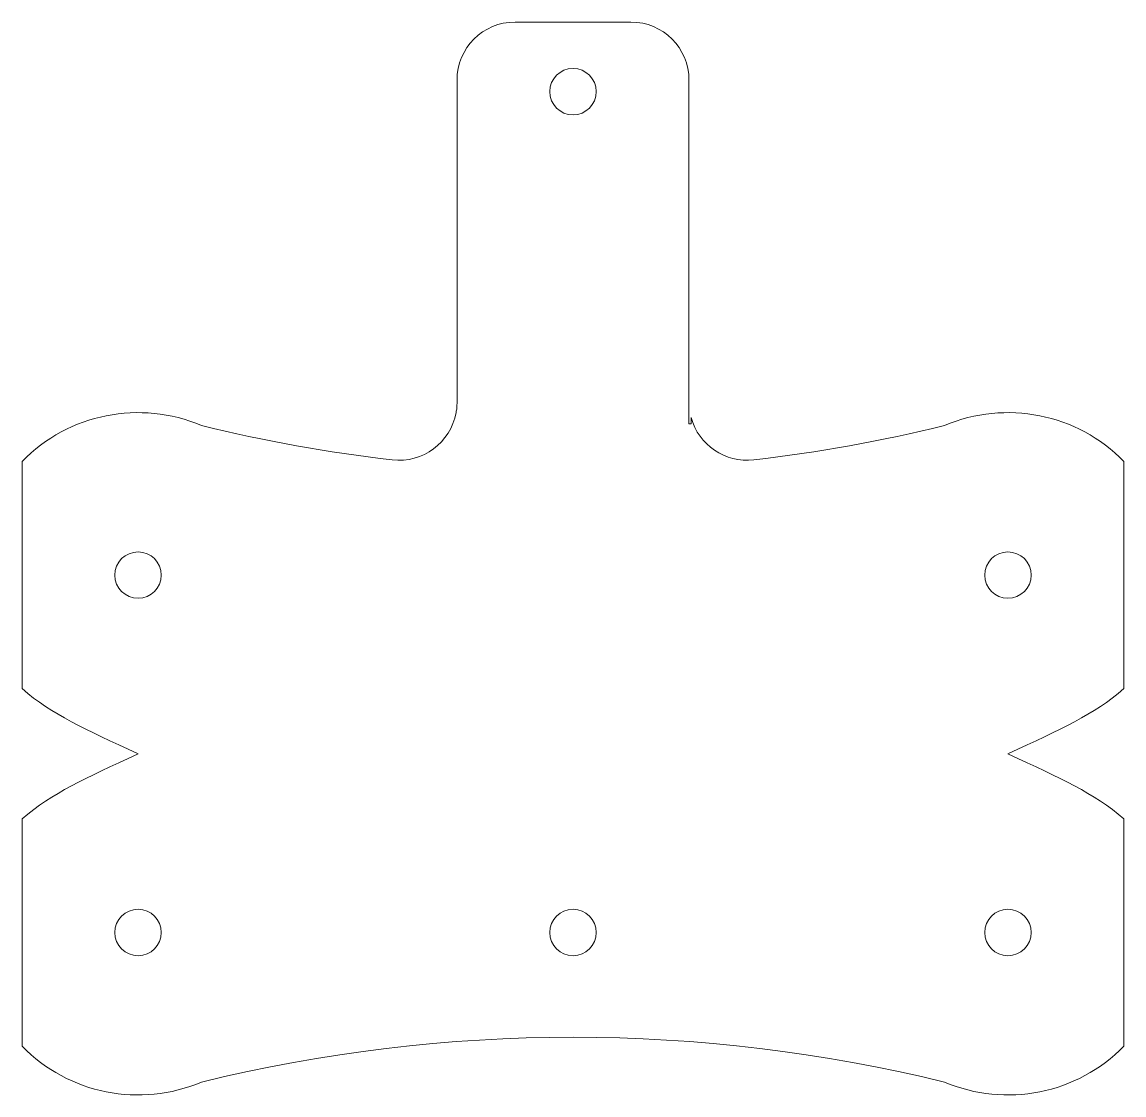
# Model space of a CAD drawing. Header units: millimetres. Extents: x -95 to 0, y -58.8 to 33.7.
import ezdxf

# ---------------------------------------------------------------- set-up
doc = ezdxf.new("R2010")
doc.units = ezdxf.units.MM

msp = doc.modelspace()

# ---------------------------------------------------------------- linework, layer by layer
at = {"color": 7, "linetype": 'Continuous', "lineweight": 15}
for p, q in [((-42.5, 33.666), (-52.5, 33.666)), ((-57.5, 28.666), (-57.5, 0.786)), ((-37.5, 0.854), (-37.5, 28.666)), ((-37.516, -0.975), (-37.516, 0.854)), ((-37.516, 0.854), (-37.5, 0.854)), ((-37.321, -0.427), (-37.321, -0.975)), ((-37.321, -0.975), (-37.516, -0.975)), ((-95, -23.791), (-95, -4.202)), ((0, -23.791), (0, -4.202)), ((-95, -35.019), (-95, -54.608)), ((0, -54.608), (0, -35.019))]:
    msp.add_line(p, q, dxfattribs=at)
for centre in [(-47.5, 27.666), (-85, -14), (-10, -14), (-85, -44.81), (-47.5, -44.81), (-10, -44.81)]:
    msp.add_circle(centre, 2, dxfattribs=at)
for centre, radius, start, end in [((-52.5, 28.666), 5, 90, 180), ((-42.5, 28.666), 5, 0, 90), ((-85, -14), 14, 66.96846, 135.58469), ((-62.5, 0.899), 5, 263.37264, 349.64534), ((-10, -14), 14, 44.41531, 113.03154), ((-32.5, 0.899), 5, 195.37439, 276.62736), ((-47.5, 130), 134.97, 256.27523, 263.37264), ((-47.5, 130), 134.97, 276.62736, 283.72477), ((-47.5, -188.81), 134.97, 76.27523, 103.72477), ((-85, -44.81), 14, 224.41531, 293.03154), ((-10, -44.81), 14, 246.96846, 315.58469)]:
    msp.add_arc(centre, radius, start, end, dxfattribs=at)
msp.add_open_spline([(-57.5, 0.786), (-57.503, 0.615), (-57.51, 0.487), (-57.53, 0.295), (-57.55, 0.165), (-57.581, 0)], degree=3, knots=[0, 0, 0, 0, 0.5, 0.5, 1, 1, 1, 1], dxfattribs=at)
for points in [[(-95, -23.791), (-92.34, -26.066), (-89.66, -27.23), (-85, -29.405)], [(-10, -29.405), (-5.338, -27.229), (-2.668, -26.071), (0, -23.791)], [(-85, -29.405), (-89.662, -31.581), (-92.332, -32.739), (-95, -35.019)], [(0, -35.019), (-2.66, -32.744), (-5.34, -31.58), (-10, -29.405)]]:
    msp.add_open_spline(points, degree=3, dxfattribs=at)

doc.saveas('drawing.dxf')
